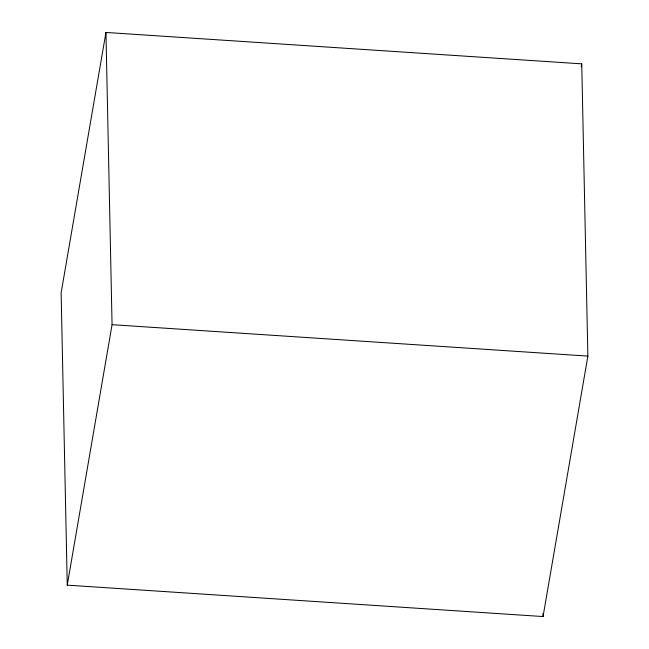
<?xml version="1.0" encoding="UTF-8"?>
<svg xmlns="http://www.w3.org/2000/svg" width="649" height="649" viewBox="0 0 649 649"><rect width="100%" height="100%" fill="white"/><g stroke="black" fill="none" stroke-linecap="round" stroke-linejoin="round"><path stroke-width="0.97" d="M105.949 32.45L61.128 292.902L67.253 585.147L543.051 616.55L587.872 356.098L581.747 63.853L105.949 32.45L112.066 324.687L67.253 585.147M581.236 66.847L581.747 63.853M112.066 324.687L587.872 356.098M542.994 613.516L543.051 616.55"/></g></svg>
